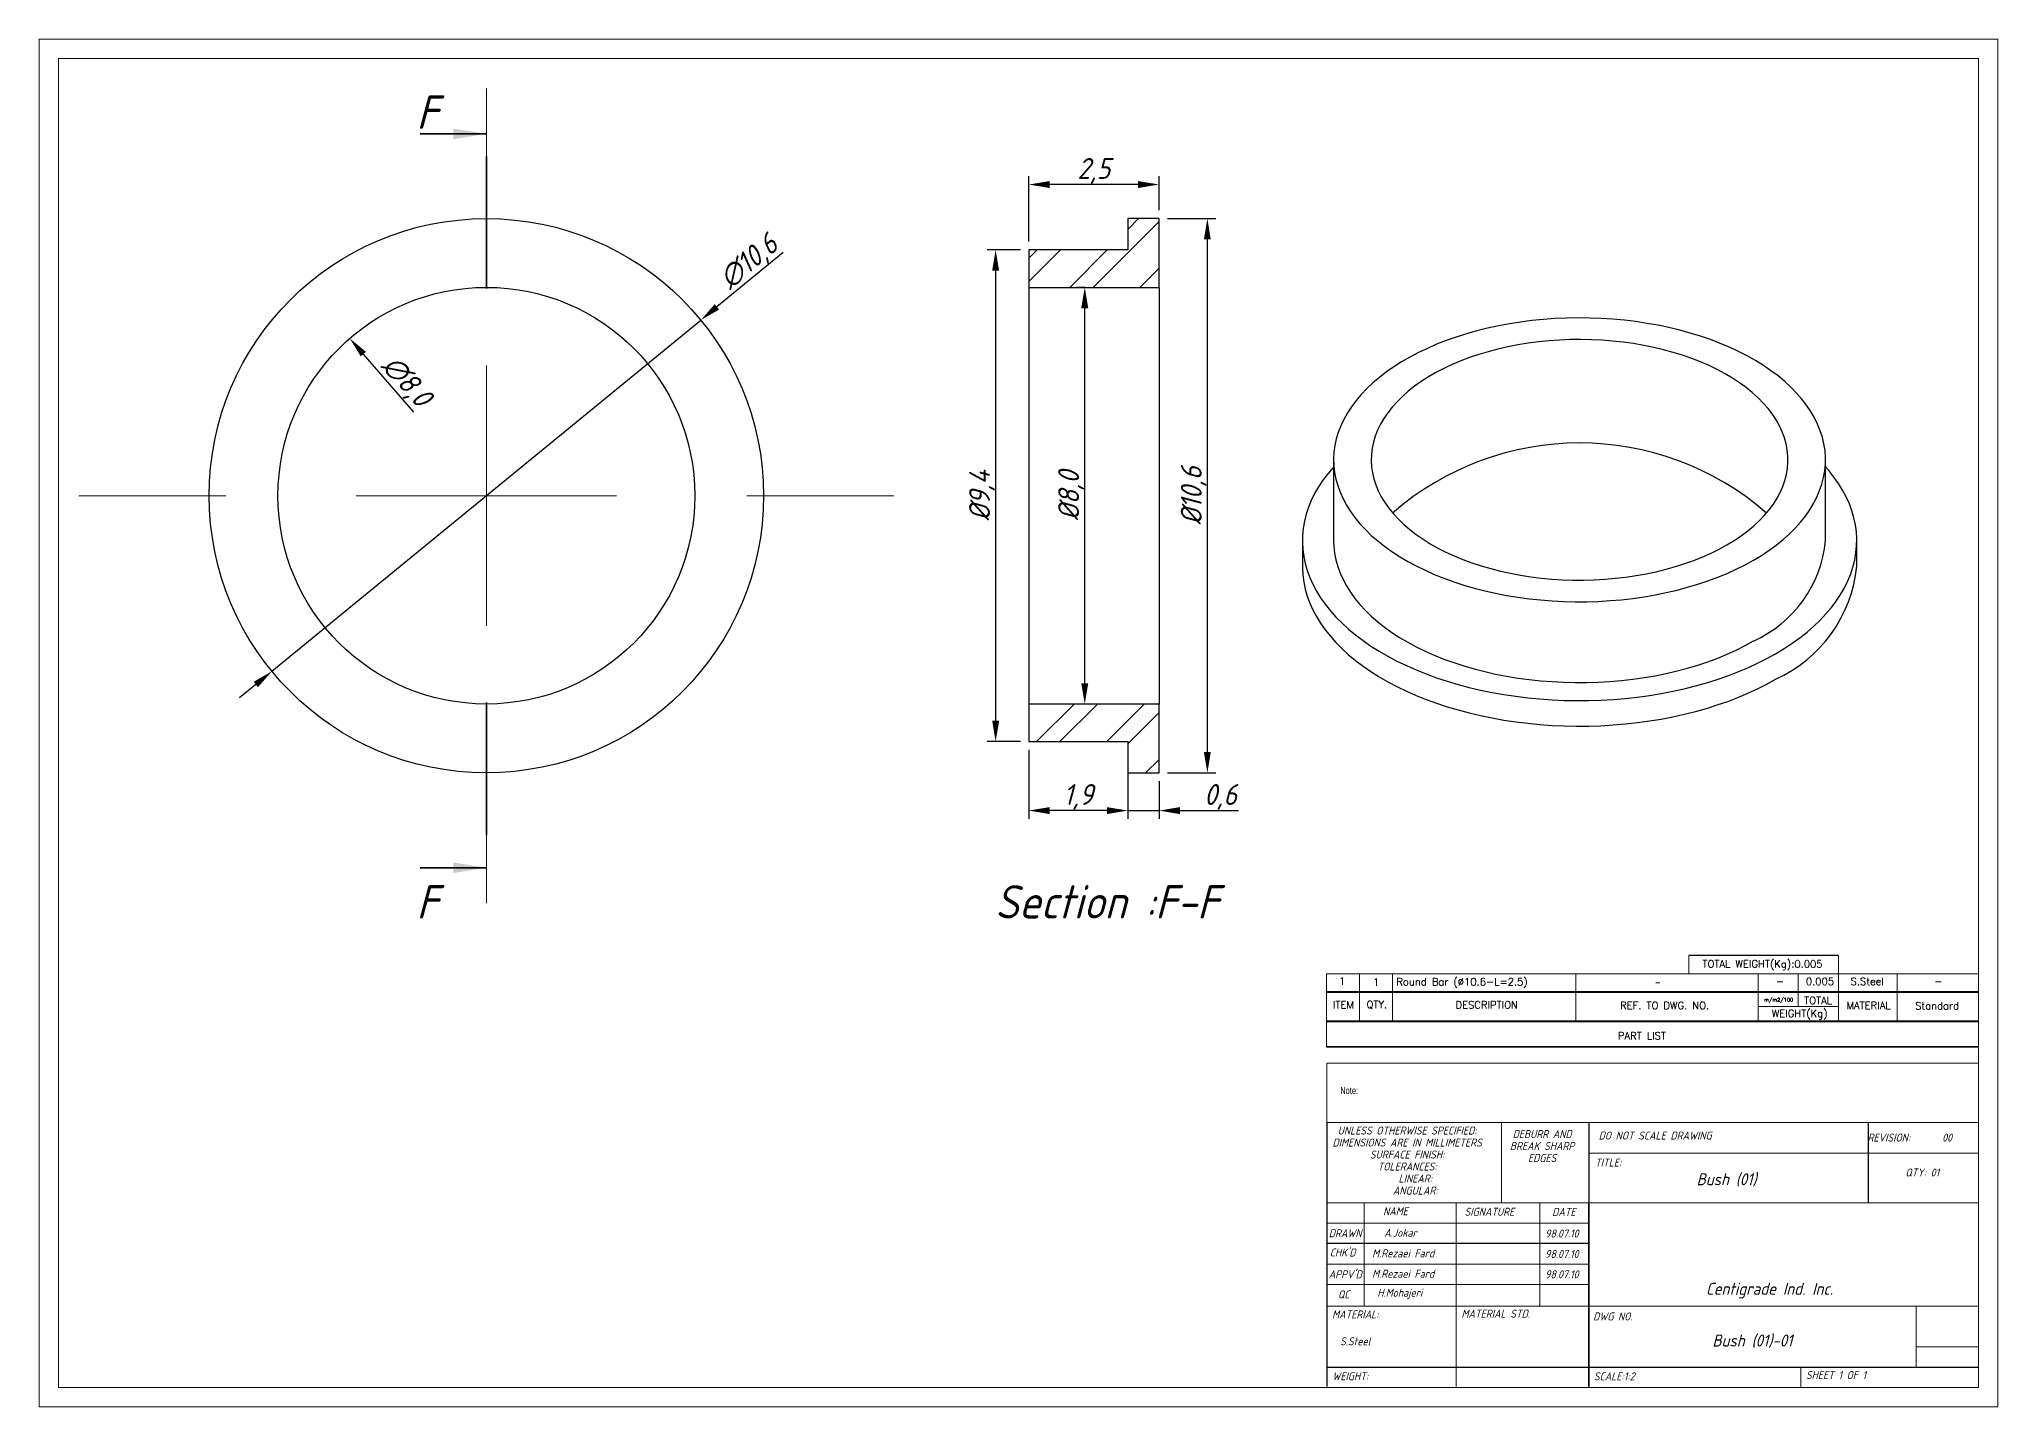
# Model space of a CAD drawing. Header units: millimetres. Extents: x 607.2 to 644.8, y 572.8 to 644.7.
# Drawn here: x 607.21 to 644.8, y 618.44 to 644.69 of the extents above; entities that cross this region are included whole.
import ezdxf
from ezdxf.enums import TextEntityAlignment as Align

# ---------------------------------------------------------------- set-up
doc = ezdxf.new("R2010")
doc.units = ezdxf.units.MM
doc.linetypes.add('PHANTOM', pattern=[12.7, 6.35, -1.27, 1.27, -1.27, 1.27, -1.27])
doc.linetypes.add('SLD-Solid', pattern=[0])
doc.layers.add('title', color=7, linetype='Continuous', lineweight=15)
doc.styles.add('GENISO', font='geniso.shx', dxfattribs={"oblique": 15})
doc.styles.add('SLDTEXTSTYLE0', font='TXT', dxfattribs={"width": 0.75})
doc.styles.add('TITLE', font='romans.shx', dxfattribs={"height": 2.5})
doc.dimstyles.new('Scale', dxfattribs={"dimscale": 0.16, "dimtxt": 2.5, "dimasz": 2.5, "dimexe": 1, "dimexo": 1, "dimgap": 0.2, "dimtad": 1, "dimdec": 1, "dimzin": 0, "dimtxsty": 'GENISO', "dimcen": 2.5, "dimclrd": 1, "dimclre": 1, "dimclrt": 7, "dimadec": 0, "dimazin": 0, "dimtfac": 1, "dimtdec": 1, "dimtmove": 0, "dimatfit": 3, "dimfxl": 1, "dimtzin": 0, "dimlwd": -1, "dimlwe": -1, "dimarcsym": 0})
pattern_1 = [(45, (168.6129, 10.4805), (-0.6735192, 0.6735192), []), (45, (169.0619, 10.4805), (-0.6735192, 0.6735192), [])]

# ---------------------------------------------------------------- blocks, each defined once
blk = doc.blocks.new('SW_CENTERMARKSYMBOL_2')
at = {"color": 0, "linetype": 'Continuous', "lineweight": 0}
for p, q in [((0, 25), (0, 39.1)), ((0, 0), (0, 12.5)), ((-25, 0), (-39.1, 0)), ((0, 0), (-12.5, 0)), ((0, 0), (0, -12.5)), ((0, 0), (12.5, 0)), ((25, 0), (39.1, 0)), ((0, -25), (0, -39.1))]:
    blk.add_line(p, q, dxfattribs=at)
blk = doc.blocks.new('*D20')
at = {"color": 1, "transparency": 16777216}
for p, q in [((626.199, 640.807), (626.199, 642.061)), ((628.699, 641.407), (628.699, 642.061)), ((628.299, 641.901), (626.599, 641.901))]:
    blk.add_line(p, q, dxfattribs=at)
for points in [[(626.599, 641.967), (626.599, 641.834), (626.199, 641.901)], [(628.299, 641.967), (628.299, 641.834), (628.699, 641.901)]]:
    blk.add_solid(points, dxfattribs=at)
at = {"layer": 'Defpoints', "color": 0, "transparency": 16777216}
for p in [(626.199, 641.901), (628.699, 641.247), (626.199, 640.647)]:
    blk.add_point(p, dxfattribs=at)
at = {"color": 7, "transparency": 16777216, "insert": (627.449, 642.163), "char_height": 0.4, "attachment_point": 5, "style": 'GENISO'}
blk.add_mtext('2,5', dxfattribs=at)
blk = doc.blocks.new('*D21')
at = {"color": 1, "transparency": 16777216}
for p, q in [((628.099, 630.447), (628.099, 629.722)), ((628.699, 630.447), (628.699, 629.722)), ((627.699, 629.882), (627.299, 629.882)), ((628.099, 629.882), (628.699, 629.882)), ((629.099, 629.882), (630.227, 629.882))]:
    blk.add_line(p, q, dxfattribs=at)
for points in [[(627.699, 629.948), (627.699, 629.815), (628.099, 629.882)], [(629.099, 629.948), (629.099, 629.815), (628.699, 629.882)]]:
    blk.add_solid(points, dxfattribs=at)
at = {"layer": 'Defpoints', "color": 0, "transparency": 16777216}
for p in [(628.099, 630.607), (628.699, 630.607), (628.099, 629.882)]:
    blk.add_point(p, dxfattribs=at)
at = {"color": 7, "transparency": 16777216, "insert": (629.879, 630.144), "char_height": 0.4, "attachment_point": 5, "style": 'GENISO'}
blk.add_mtext('0,6', dxfattribs=at)
blk = doc.blocks.new('*D22')
at = {"color": 1, "transparency": 16777216}
for p, q in [((626.199, 631.047), (626.199, 629.722)), ((628.099, 631.047), (628.099, 629.722)), ((627.699, 629.882), (626.599, 629.882))]:
    blk.add_line(p, q, dxfattribs=at)
for points in [[(626.599, 629.948), (626.599, 629.815), (626.199, 629.882)], [(627.699, 629.948), (627.699, 629.815), (628.099, 629.882)]]:
    blk.add_solid(points, dxfattribs=at)
at = {"layer": 'Defpoints', "color": 0, "transparency": 16777216}
for p in [(626.199, 631.207), (628.099, 631.207), (626.199, 629.882)]:
    blk.add_point(p, dxfattribs=at)
at = {"color": 7, "transparency": 16777216, "insert": (627.149, 630.144), "char_height": 0.4, "attachment_point": 5, "style": 'GENISO'}
blk.add_mtext('1,9', dxfattribs=at)
blk = doc.blocks.new('*D23')
at = {"color": 1, "transparency": 16777216}
for p, q in [((626.039, 640.647), (625.404, 640.647)), ((625.564, 640.247), (625.564, 631.607)), ((626.039, 631.207), (625.404, 631.207))]:
    blk.add_line(p, q, dxfattribs=at)
for points in [[(625.497, 640.247), (625.631, 640.247), (625.564, 640.647)], [(625.497, 631.607), (625.631, 631.607), (625.564, 631.207)]]:
    blk.add_solid(points, dxfattribs=at)
at = {"layer": 'Defpoints', "color": 0, "transparency": 16777216}
for p in [(626.199, 640.647), (625.564, 631.207), (626.199, 631.207)]:
    blk.add_point(p, dxfattribs=at)
at = {"color": 7, "transparency": 16777216, "insert": (625.302, 635.927), "char_height": 0.4, "attachment_point": 5, "rotation": 90, "style": 'GENISO'}
blk.add_mtext('%%C9,4', dxfattribs=at)
blk = doc.blocks.new('*D24')
at = {"color": 1, "transparency": 16777216}
for p, q in [((628.859, 641.247), (629.787, 641.247)), ((629.627, 631.007), (629.627, 640.847)), ((628.859, 630.607), (629.787, 630.607))]:
    blk.add_line(p, q, dxfattribs=at)
for points in [[(629.56, 640.847), (629.693, 640.847), (629.627, 641.247)], [(629.56, 631.007), (629.693, 631.007), (629.627, 630.607)]]:
    blk.add_solid(points, dxfattribs=at)
at = {"layer": 'Defpoints', "color": 0, "transparency": 16777216}
for p in [(628.699, 641.247), (629.627, 641.247), (628.699, 630.607)]:
    blk.add_point(p, dxfattribs=at)
at = {"color": 7, "transparency": 16777216, "insert": (629.365, 635.927), "char_height": 0.4, "attachment_point": 5, "rotation": 90, "style": 'GENISO'}
blk.add_mtext('%%C10,6', dxfattribs=at)
blk = doc.blocks.new('*D25')
at = {"color": 1, "transparency": 16777216}
for p, q in [((627.289, 639.927), (627.114, 639.927)), ((627.274, 632.327), (627.274, 639.527)), ((627.289, 631.927), (627.114, 631.927))]:
    blk.add_line(p, q, dxfattribs=at)
for points in [[(627.207, 639.527), (627.341, 639.527), (627.274, 639.927)], [(627.207, 632.327), (627.341, 632.327), (627.274, 631.927)]]:
    blk.add_solid(points, dxfattribs=at)
at = {"layer": 'Defpoints', "color": 0, "transparency": 16777216}
for p in [(627.274, 639.927), (627.449, 639.927), (627.449, 631.927)]:
    blk.add_point(p, dxfattribs=at)
at = {"color": 7, "transparency": 16777216, "insert": (627.012, 635.927), "char_height": 0.4, "attachment_point": 5, "rotation": 90, "style": 'GENISO'}
blk.add_mtext('%%C8,0', dxfattribs=at)
blk = doc.blocks.new('*D26')
at = {"color": 1, "transparency": 16777216}
for p, q in [((621.488, 640.595), (620.216, 639.552)), ((611.675, 632.556), (619.906, 639.299)), ((611.366, 632.303), (611.056, 632.049))]:
    blk.add_line(p, q, dxfattribs=at)
for points in [[(620.173, 639.604), (620.258, 639.5), (619.906, 639.299)], [(611.324, 632.354), (611.408, 632.251), (611.675, 632.556)]]:
    blk.add_solid(points, dxfattribs=at)
at = {"layer": 'Defpoints', "color": 0, "transparency": 16777216}
for p in [(619.906, 639.299), (611.675, 632.556)]:
    blk.add_point(p, dxfattribs=at)
at = {"color": 7, "transparency": 16777216, "insert": (620.841, 640.403), "char_height": 0.4, "attachment_point": 5, "rotation": 39.322, "style": 'GENISO'}
blk.add_mtext('∅10,6', dxfattribs=at)
blk = doc.blocks.new('*D27')
at = {"color": 1, "transparency": 16777216}
blk.add_line((614.4, 637.529), (613.431, 638.646), dxfattribs=at)
blk.add_solid([(613.481, 638.689), (613.38, 638.602), (613.168, 638.948)], dxfattribs=at)
at = {"layer": 'Defpoints', "color": 0, "transparency": 16777216}
for p in [(613.168, 638.948), (618.413, 632.907)]:
    blk.add_point(p, dxfattribs=at)
at = {"color": 7, "transparency": 16777216, "insert": (614.244, 638.108), "char_height": 0.4, "attachment_point": 5, "rotation": 310.9657, "style": 'GENISO'}
blk.add_mtext('∅8,0', dxfattribs=at)

msp = doc.modelspace()

# ---------------------------------------------------------------- hatches: boundary and pattern name
at = {"linetype": 'Continuous', "lineweight": 18, "true_color": 0xf26722}
h = msp.add_hatch(dxfattribs=at)
h.set_pattern_fill('ANSI32', color=30, scale=0.1, style=0)
h.set_pattern_definition(pattern_1)
h.paths.add_polyline_path([(626.199, 640.647), (626.199, 639.927), (628.699, 639.927), (628.699, 641.247), (628.099, 641.247), (628.099, 640.647)], flags=0)
h = msp.add_hatch(dxfattribs=at)
h.set_pattern_fill('ANSI32', color=30, scale=0.1, style=0)
h.set_pattern_definition(pattern_1)
h.paths.add_polyline_path([(628.699, 630.607), (628.699, 631.927), (626.199, 631.927), (626.199, 631.207), (628.099, 631.207), (628.099, 630.607)], flags=0)

# ---------------------------------------------------------------- linework, layer by layer
at = {"color": 240, "linetype": 'Continuous', "lineweight": 35, "true_color": 0xed1f24}
for p, q in [((614.521, 642.873), (615.791, 642.873)), ((614.521, 628.784), (615.791, 628.784))]:
    msp.add_line(p, q, dxfattribs=at)
at = {"color": 240, "linetype": 'PHANTOM', "lineweight": 35, "true_color": 0xed1f24}
for p, q in [((615.791, 639.902), (615.791, 642.442)), ((615.791, 629.413), (615.791, 631.954))]:
    msp.add_line(p, q, dxfattribs=at)
at = {"color": 5, "linetype": 'Continuous', "lineweight": 25}
for p, q in [((628.099, 641.247), (628.099, 640.647)), ((628.699, 641.247), (628.099, 641.247)), ((628.699, 639.927), (628.699, 641.247)), ((628.099, 640.647), (626.199, 640.647)), ((626.199, 640.647), (626.199, 639.927)), ((626.199, 639.927), (626.199, 631.927)), ((626.199, 639.927), (628.699, 639.927)), ((628.699, 639.927), (628.699, 631.927)), ((632.05, 636.616), (632.05, 635.064)), ((641.49, 635.064), (641.49, 636.616)), ((631.45, 635.064), (631.45, 634.574)), ((642.09, 634.574), (642.09, 635.064)), ((628.699, 631.927), (626.199, 631.927)), ((626.199, 631.927), (626.199, 631.207)), ((628.699, 630.607), (628.699, 631.927)), ((626.199, 631.207), (628.099, 631.207)), ((628.099, 631.207), (628.099, 630.607)), ((628.099, 630.607), (628.699, 630.607))]:
    msp.add_line(p, q, dxfattribs=at)
msp.add_line((641.74, 627.101), (638.864, 627.101))
at = {"color": 7, "linetype": 'SLD-Solid', "lineweight": 15}
for p, q in [((631.917, 625.031), (644.428, 625.031)), ((631.917, 625.031), (631.917, 623.894)), ((631.917, 623.894), (644.428, 623.894)), ((635.271, 623.894), (635.271, 622.351)), ((644.428, 623.306), (636.947, 623.306)), ((644.428, 622.351), (631.917, 622.351)), ((632.636, 622.351), (632.636, 620.37)), ((634.404, 622.351), (634.404, 618.827)), ((636.008, 622.351), (636.008, 620.37)), ((636.947, 621.959), (631.917, 621.959)), ((636.947, 621.176), (631.917, 621.176)), ((636.947, 620.784), (631.917, 620.784)), ((632.875, 620.37), (631.917, 620.37)), ((632.875, 620.37), (644.428, 620.37)), ((643.23, 619.195), (643.23, 620.37)), ((644.428, 619.587), (643.23, 619.587)), ((641.019, 618.804), (641.019, 619.195))]:
    msp.add_line(p, q, dxfattribs=at)
at = {"color": 7}
for p, q in [((631.917, 623.894), (631.917, 618.827)), ((636.947, 623.894), (636.947, 618.804)), ((642.317, 622.351), (642.317, 623.894)), ((636.947, 618.827), (636.947, 622.351)), ((636.947, 621.568), (631.917, 621.568)), ((631.917, 619.195), (644.428, 619.195))]:
    msp.add_line(p, q, dxfattribs=at)
at = {"color": 7, "linetype": 'SLD-Solid', "lineweight": 15}
for points in [[(607.209, 644.692), (644.797, 644.692), (644.797, 618.435), (607.209, 618.435)], [(607.577, 644.323), (644.428, 644.323), (644.428, 618.804), (607.577, 618.804)]]:
    msp.add_lwpolyline(points, close=True, dxfattribs=at)
at = {"color": 5, "linetype": 'Continuous', "lineweight": 25, "flags": 128}
for points in [[(640.107, 634.689), (640.261, 634.782), (640.407, 634.879), (640.545, 634.98), (640.675, 635.085), (640.796, 635.193), (640.907, 635.305), (641.01, 635.419), (641.103, 635.536), (641.187, 635.655), (641.26, 635.777), (641.324, 635.9), (641.377, 636.025), (641.421, 636.151), (641.453, 636.279), (641.476, 636.407), (641.488, 636.535), (641.489, 636.664), (641.48, 636.793), (641.46, 636.921), (641.43, 637.048), (641.389, 637.175), (641.338, 637.3), (641.277, 637.424), (641.206, 637.546), (641.125, 637.666), (641.034, 637.783), (640.934, 637.898), (640.824, 638.01), (640.706, 638.119), (640.578, 638.225), (640.442, 638.327), (640.298, 638.425), (640.146, 638.52), (639.987, 638.609), (639.82, 638.695), (639.647, 638.776), (639.467, 638.852), (639.281, 638.923), (639.089, 638.989), (638.893, 639.049), (638.691, 639.104), (638.485, 639.154), (638.276, 639.198), (638.063, 639.236), (637.847, 639.269), (637.629, 639.295), (637.409, 639.315), (637.187, 639.33), (636.965, 639.338), (636.742, 639.34), (636.519, 639.337), (636.297, 639.327), (636.075, 639.311), (635.856, 639.289), (635.638, 639.261), (635.423, 639.227), (635.211, 639.188), (635.002, 639.142), (634.797, 639.091), (634.597, 639.035), (634.402, 638.973), (634.211, 638.906), (634.027, 638.833), (633.849, 638.756), (633.677, 638.674), (633.512, 638.587), (633.354, 638.496), (633.204, 638.401), (633.062, 638.302), (632.928, 638.199), (632.803, 638.093), (632.687, 637.983), (632.579, 637.87), (632.481, 637.754), (632.393, 637.636), (632.315, 637.516), (632.246, 637.393), (632.187, 637.269), (632.139, 637.143), (632.101, 637.016), (632.073, 636.889), (632.056, 636.76), (632.05, 636.632), (632.054, 636.503), (632.068, 636.375), (632.093, 636.247), (632.129, 636.12), (632.174, 635.994), (632.23, 635.869), (632.296, 635.746), (632.373, 635.625), (632.458, 635.506), (632.554, 635.39), (632.659, 635.277), (632.773, 635.166), (632.896, 635.059), (633.028, 634.955), (633.168, 634.855), (633.316, 634.758), (633.472, 634.666), (633.635, 634.579), (633.805, 634.495), (633.982, 634.417), (634.165, 634.343), (634.354, 634.275), (634.548, 634.212), (634.747, 634.154), (634.951, 634.101), (635.158, 634.055), (635.37, 634.014), (635.584, 633.978), (635.801, 633.949), (636.02, 633.925), (636.241, 633.908), (636.463, 633.897), (636.686, 633.891), (636.909, 633.892), (637.132, 633.899), (637.353, 633.912), (637.574, 633.931), (637.793, 633.956), (638.009, 633.987), (638.223, 634.023), (638.433, 634.066), (638.64, 634.114), (638.843, 634.168), (639.041, 634.227), (639.233, 634.292), (639.421, 634.361), (639.602, 634.436), (639.777, 634.516), (639.946, 634.6), (640.107, 634.689)], [(639.598, 634.983), (639.739, 635.068), (639.872, 635.158), (639.997, 635.251), (640.113, 635.348), (640.221, 635.448), (640.32, 635.552), (640.409, 635.658), (640.489, 635.766), (640.559, 635.877), (640.62, 635.99), (640.67, 636.104), (640.71, 636.22), (640.74, 636.336), (640.76, 636.454), (640.769, 636.571), (640.768, 636.689), (640.756, 636.807), (640.734, 636.924), (640.701, 637.041), (640.659, 637.156), (640.606, 637.27), (640.543, 637.382), (640.47, 637.493), (640.388, 637.6), (640.296, 637.706), (640.195, 637.808), (640.085, 637.908), (639.966, 638.004), (639.839, 638.096), (639.704, 638.185), (639.562, 638.269), (639.412, 638.349), (639.255, 638.425), (639.092, 638.496), (638.922, 638.562), (638.747, 638.623), (638.567, 638.678), (638.383, 638.729), (638.194, 638.774), (638.001, 638.813), (637.805, 638.846), (637.606, 638.874), (637.405, 638.895), (637.203, 638.911), (636.999, 638.921), (636.795, 638.925), (636.591, 638.923), (636.387, 638.914), (636.184, 638.9), (635.983, 638.88), (635.784, 638.854), (635.587, 638.822), (635.394, 638.784), (635.204, 638.741), (635.018, 638.692), (634.836, 638.637), (634.66, 638.578), (634.489, 638.513), (634.324, 638.443), (634.166, 638.369), (634.014, 638.29), (633.87, 638.206), (633.733, 638.119), (633.604, 638.027), (633.483, 637.932), (633.371, 637.834), (633.268, 637.732), (633.174, 637.627), (633.089, 637.52), (633.014, 637.41), (632.948, 637.298), (632.893, 637.185), (632.848, 637.07), (632.813, 636.954), (632.788, 636.837), (632.774, 636.719), (632.77, 636.601), (632.776, 636.483), (632.793, 636.366), (632.821, 636.249), (632.858, 636.133), (632.906, 636.018), (632.964, 635.905), (633.032, 635.794), (633.109, 635.685), (633.196, 635.578), (633.293, 635.474), (633.398, 635.373), (633.513, 635.275), (633.636, 635.181), (633.767, 635.09), (633.905, 635.004), (634.052, 634.922), (634.205, 634.844), (634.365, 634.77), (634.531, 634.702), (634.704, 634.638), (634.881, 634.58), (635.064, 634.527), (635.251, 634.48), (635.442, 634.438), (635.636, 634.401), (635.833, 634.371), (636.033, 634.346), (636.235, 634.327), (636.438, 634.314), (636.642, 634.308), (636.846, 634.307), (637.05, 634.312), (637.254, 634.324), (637.456, 634.341), (637.656, 634.364), (637.854, 634.393), (638.049, 634.428), (638.241, 634.468), (638.429, 634.515), (638.613, 634.566), (638.792, 634.623), (638.965, 634.686), (639.133, 634.753), (639.295, 634.825), (639.45, 634.902), (639.598, 634.983)], [(632.05, 636.481), (632.04, 636.471), (631.937, 636.348), (631.843, 636.224), (631.759, 636.097), (631.685, 635.968), (631.621, 635.837), (631.567, 635.705), (631.523, 635.572), (631.489, 635.437), (631.466, 635.302), (631.453, 635.166), (631.45, 635.03), (631.458, 634.894), (631.476, 634.759), (631.505, 634.624), (631.543, 634.49), (631.593, 634.357), (631.652, 634.226), (631.721, 634.096), (631.8, 633.968), (631.889, 633.842), (631.988, 633.719), (632.095, 633.598), (632.212, 633.48), (632.338, 633.365), (632.473, 633.254), (632.616, 633.146), (632.767, 633.041), (632.926, 632.941), (633.092, 632.845), (633.266, 632.753), (633.446, 632.666), (633.633, 632.584), (633.826, 632.506), (634.025, 632.433), (634.229, 632.366), (634.439, 632.304), (634.653, 632.247), (634.87, 632.195), (635.092, 632.15), (635.317, 632.11), (635.545, 632.076), (635.775, 632.047), (636.007, 632.025), (636.241, 632.008), (636.476, 631.998), (636.711, 631.993), (636.946, 631.995), (637.181, 632.002), (637.415, 632.016), (637.648, 632.035), (637.88, 632.061), (638.109, 632.092), (638.335, 632.129), (638.558, 632.172), (638.778, 632.22), (638.994, 632.274), (639.206, 632.334), (639.413, 632.399), (639.614, 632.469), (639.81, 632.544), (640, 632.624), (640.184, 632.709), (640.361, 632.799), (640.531, 632.893)], [(640.531, 632.893), (640.694, 632.991), (640.849, 633.093), (640.996, 633.199), (641.135, 633.309), (641.265, 633.422), (641.387, 633.538), (641.499, 633.658), (641.602, 633.78), (641.696, 633.905), (641.78, 634.032), (641.854, 634.161), (641.918, 634.291), (641.973, 634.424), (642.017, 634.557), (642.05, 634.691), (642.074, 634.827), (642.087, 634.962), (642.089, 635.098), (642.082, 635.234), (642.063, 635.37), (642.035, 635.504), (641.996, 635.638), (641.947, 635.771), (641.888, 635.903), (641.818, 636.033), (641.739, 636.161), (641.65, 636.286), (641.552, 636.41), (641.49, 636.481)], [(632.05, 635.064), (632.054, 634.952), (632.068, 634.823), (632.093, 634.695), (632.129, 634.568), (632.174, 634.442), (632.23, 634.318), (632.296, 634.195), (632.373, 634.074), (632.458, 633.955), (632.554, 633.839), (632.659, 633.725), (632.773, 633.615), (632.896, 633.507), (633.028, 633.403), (633.168, 633.303), (633.316, 633.207), (633.472, 633.115), (633.635, 633.027), (633.805, 632.944), (633.982, 632.866), (634.165, 632.792), (634.354, 632.724), (634.548, 632.66), (634.747, 632.602), (634.951, 632.55), (635.158, 632.503), (635.37, 632.462), (635.584, 632.427), (635.801, 632.397), (636.02, 632.374), (636.241, 632.357), (636.463, 632.345), (636.686, 632.34), (636.909, 632.341), (637.132, 632.347), (637.353, 632.36), (637.574, 632.379), (637.793, 632.404), (638.009, 632.435), (638.223, 632.472), (638.433, 632.514), (638.64, 632.563), (638.843, 632.616), (639.041, 632.676), (639.233, 632.74), (639.421, 632.81), (639.602, 632.885), (639.777, 632.964), (639.946, 633.049), (640.107, 633.138)], [(631.45, 634.574), (631.45, 634.54), (631.458, 634.405), (631.476, 634.269), (631.505, 634.134), (631.543, 634), (631.593, 633.867), (631.652, 633.736), (631.721, 633.606), (631.8, 633.478), (631.889, 633.352), (631.988, 633.229), (632.095, 633.108), (632.212, 632.99), (632.338, 632.875), (632.473, 632.764), (632.616, 632.656), (632.767, 632.552), (632.926, 632.451), (633.092, 632.355), (633.266, 632.263), (633.446, 632.176), (633.633, 632.094), (633.826, 632.016), (634.025, 631.943), (634.229, 631.876), (634.439, 631.814), (634.653, 631.757), (634.87, 631.706), (635.092, 631.66), (635.317, 631.62), (635.545, 631.586), (635.775, 631.557), (636.007, 631.535), (636.241, 631.518), (636.476, 631.508), (636.711, 631.503), (636.946, 631.505), (637.181, 631.512), (637.415, 631.526), (637.648, 631.545), (637.88, 631.571), (638.109, 631.602), (638.335, 631.639), (638.558, 631.682), (638.778, 631.73), (638.994, 631.785), (639.206, 631.844), (639.413, 631.909), (639.614, 631.979), (639.81, 632.054), (640, 632.134), (640.184, 632.219), (640.361, 632.309), (640.531, 632.403)]]:
    msp.add_lwpolyline(points, dxfattribs=at)
at = {"color": 5, "linetype": 'Continuous', "lineweight": 25}
for radius in [5.32, 4]:
    msp.add_circle((615.791, 635.927), radius, dxfattribs=at)
for centre, radius, start, end in [((636.77, 631.48), 5.459, 48.9119, 131.0881), ((639.142, 635.289), 2.358, 294.1567, 354.5232), ((639.43, 634.838), 2.673, 294.3443, 354.3355)]:
    msp.add_arc(centre, radius, start, end, dxfattribs=at)
at = {"color": 240, "linetype": 'Continuous', "lineweight": 35, "true_color": 0xed1f24}
for points in [[(615.791, 642.873), (615.156, 642.975), (615.156, 642.771)], [(615.791, 628.784), (615.156, 628.886), (615.156, 628.683)]]:
    msp.add_solid(points, dxfattribs=at)
at = {"layer": 'title', "color": 7}
for p, q in [((638.864, 626.75), (638.864, 627.101)), ((641.74, 627.101), (641.74, 626.75)), ((640.968, 626.75), (640.968, 626.118)), ((640.968, 626.399), (640.968, 626.118)), ((640.196, 626.118), (641.74, 626.118))]:
    msp.add_line(p, q, dxfattribs=at)
at = {"layer": 'title', "color": 0}
for p, q in [((644.428, 626.75), (631.913, 626.75)), ((631.913, 625.346), (631.913, 626.75)), ((632.545, 626.75), (632.545, 625.837)), ((633.177, 626.75), (633.177, 625.837)), ((636.699, 626.75), (636.699, 625.837)), ((640.196, 626.75), (640.196, 625.837)), ((641.74, 626.849), (641.74, 626.75)), ((641.74, 626.75), (641.74, 625.837)), ((642.863, 626.75), (642.863, 625.837))]:
    msp.add_line(p, q, dxfattribs=at)
at = {"layer": 'title', "color": 0, "const_width": 0.0351}
for points in [[(644.428, 626.399), (631.913, 626.399)], [(644.428, 625.837), (631.913, 625.837)], [(644.428, 625.346), (631.913, 625.346)]]:
    msp.add_lwpolyline(points, dxfattribs=at)

# ---------------------------------------------------------------- block references
at = {"color": 240, "linetype": 'Continuous', "lineweight": 0, "true_color": 0xed1f24, "xscale": 0.2, "yscale": 0.2, "zscale": 0.2}
msp.add_blockref('SW_CENTERMARKSYMBOL_2', (615.791, 635.927), dxfattribs=at)

# ---------------------------------------------------------------- texts
at = {"color": 7, "attachment_point": 5, "style": 'GENISO'}
for s, insert, char_height in [('F', (614.655, 643.289), 0.64), ('F', (614.655, 628.13), 0.64), ('Section :F-F', (627.698, 628.13), 0.64), ('UNLESS OTHERWISE SPECIFIED:', (633.461, 623.739), 0.15355), ('DEBURR AND', (636.051, 623.672), 0.1535), ('DO NOT SCALE DRAWING', (638.22, 623.643), 0.15355), ('REVISION:       00', (643.107, 623.604), 0.15355), ('DIMENSIONS ARE IN MILLIMETERS', (633.461, 623.509), 0.15355), ('SURFACE FINISH:', (633.461, 623.278), 0.15355), ('BREAK SHARP', (636.051, 623.442), 0.15355), ('EDGES', (636.051, 623.212), 0.1535), ('TOLERANCES:', (633.461, 623.048), 0.15355), ('LINEAR:', (633.617, 622.818), 0.1535), ('TITLE:', (637.318, 623.125), 0.1535), ('Bush (01)', (639.591, 622.793), 0.2303), ('\\pi-0.46064,l0.61418,t0.61418;QTY:^I01', (643.27, 622.934), 0.15355), ('ANGULAR:', (633.617, 622.587), 0.1535), ('NAME', (633.237, 622.19), 0.1535), ('SIGNATURE', (635.04, 622.18), 0.1535), ('DATE', (636.468, 622.176), 0.1535), ('DRAWN', (632.271, 621.768), 0.1535), ('A.Jokar', (633.334, 621.776), 0.1535), ('98.07.10', (636.43, 621.762), 0.1535), ("CHK'D", (632.223, 621.398), 0.1535), ('M.Rezaei Fard', (633.385, 621.382), 0.15355), ('98.07.10', (636.43, 621.37), 0.1535), ("APPV'D", (632.273, 620.979), 0.1535), ('M.Rezaei Fard', (633.385, 620.99), 0.15355), ('98.07.10', (636.43, 620.979), 0.1535), ('QC', (632.243, 620.594), 0.1535), ('H.Mohajeri', (633.32, 620.602), 0.1535), ('Centigrade Ind. Inc.', (640.414, 620.667), 0.23032), ('MATERIAL:', (632.467, 620.21), 0.1535), ('MATERIAL STD.', (635.16, 620.223), 0.15355), ('DWG NO.', (637.408, 620.17), 0.1535), ('Bush (01)-01', (640.087, 619.697), 0.23032), ('S.Steel', (632.467, 619.693), 0.1535), ('WEIGHT:', (632.369, 619.023), 0.1535), ('SCALE:1:2', (637.436, 619.02), 0.1535), ('SHEET 1 OF 1', (641.691, 619.045), 0.15355)]:
    msp.add_mtext(s, dxfattribs=dict(at, insert=insert, char_height=char_height))
at = {"color": 7, "linetype": 'Continuous', "lineweight": 15, "insert": (632.178, 624.577), "char_height": 0.1382, "attachment_point": 1, "style": 'SLDTEXTSTYLE0'}
msp.add_mtext('Note:', dxfattribs=at)
at = {"layer": 'title', "color": 7, "style": 'TITLE'}
for s, height, p in [('TOTAL WEIGHT(Kg):0.005', 0.14038, (640.281, 626.928)), ('m/m2/100', 0.0702, (640.591, 626.244)), ('TOTAL', 0.1404, (641.347, 626.236))]:
    msp.add_text(s, height=height, dxfattribs=at).set_placement(p, align=Align.MIDDLE)
at = {"layer": 'title', "style": 'TITLE'}
msp.add_text('1', height=0.14, dxfattribs=at).set_placement((632.154, 626.537))
msp.add_text('1', height=0.14, dxfattribs=at).set_placement((632.867, 626.589), align=Align.MIDDLE)
at = {"layer": 'title', "color": 7, "style": 'TITLE'}
for s, height, p in [('Round Bar (%%C10.6-L=2.5)', 0.14038, (633.254, 626.525)), ('-', 0.101, (638.213, 626.532))]:
    msp.add_text(s, height=height, dxfattribs=at).set_placement(p)
at = {"layer": 'title', "color": 0, "style": 'TITLE'}
for s, height, p in [('0.005', 0.1404, (641.384, 626.603)), ('S.Steel', 0.1404, (642.289, 626.603)), ('ITEM', 0.1404, (632.238, 626.154)), ('QTY.', 0.1404, (632.879, 626.154)), ('DESCRIPTION', 0.14038, (634.988, 626.151)), ('-', 0.14, (640.614, 626.603)), ('-', 0.14, (643.653, 626.603)), ('REF. TO DWG. NO.', 0.14038, (638.403, 626.142)), ('WEIGHT(Kg)', 0.1404, (640.994, 625.979)), ('MATERIAL', 0.1404, (642.316, 626.142)), ('Standard', 0.1404, (643.631, 626.135)), ('PART LIST', 0.1404, (637.966, 625.56))]:
    msp.add_text(s, height=height, dxfattribs=at).set_placement(p, align=Align.MIDDLE)

# ---------------------------------------------------------------- dimensions: what is measured, and where the dimension line sits
for base, p1, p2, picture, middle in [((626.199, 641.901), (628.699, 641.247), (626.199, 640.647), '*D20', (627.449, 642.163)), ((626.199, 629.882), (628.099, 631.207), (626.199, 631.207), '*D22', (627.149, 630.144))]:
    dim = msp.add_linear_dim(base=base, p1=p1, p2=p2, dimstyle='Scale')
    dim.commit()
    dim.dimension.update_dxf_attribs({"geometry": picture, "text_midpoint": middle})
dim = msp.add_diameter_dim_2p(p1=(611.675, 632.556), p2=(619.906, 639.299), dimstyle='Scale')
dim.commit()
dim.dimension.update_dxf_attribs({"geometry": '*D26', "text_midpoint": (620.841, 640.403)})
for base, p1, p2, picture, middle in [((629.627, 641.247), (628.699, 630.607), (628.699, 641.247), '*D24', (629.365, 635.927)), ((625.564, 631.207), (626.199, 640.647), (626.199, 631.207), '*D23', (625.302, 635.927)), ((627.274, 639.927), (627.449, 631.927), (627.449, 639.927), '*D25', (627.012, 635.927))]:
    dim = msp.add_linear_dim(base=base, p1=p1, p2=p2, angle=90, text='%%C<>', dimstyle='Scale')
    dim.commit()
    dim.dimension.update_dxf_attribs({"geometry": picture, "text_midpoint": middle})
dim = msp.add_diameter_dim_2p(p1=(618.413, 632.907), p2=(613.168, 638.948), dimstyle='Scale')
dim.commit()
dim.dimension.update_dxf_attribs({"geometry": '*D27', "text_midpoint": (614.047, 637.936), "dimtype": 163})
dim = msp.add_linear_dim(base=(628.099, 629.882), p1=(628.699, 630.607), p2=(628.099, 630.607), dimstyle='Scale')
dim.commit()
dim.dimension.update_dxf_attribs({"geometry": '*D21', "text_midpoint": (629.879, 629.882), "dimtype": 160})

doc.saveas('drawing.dxf')
